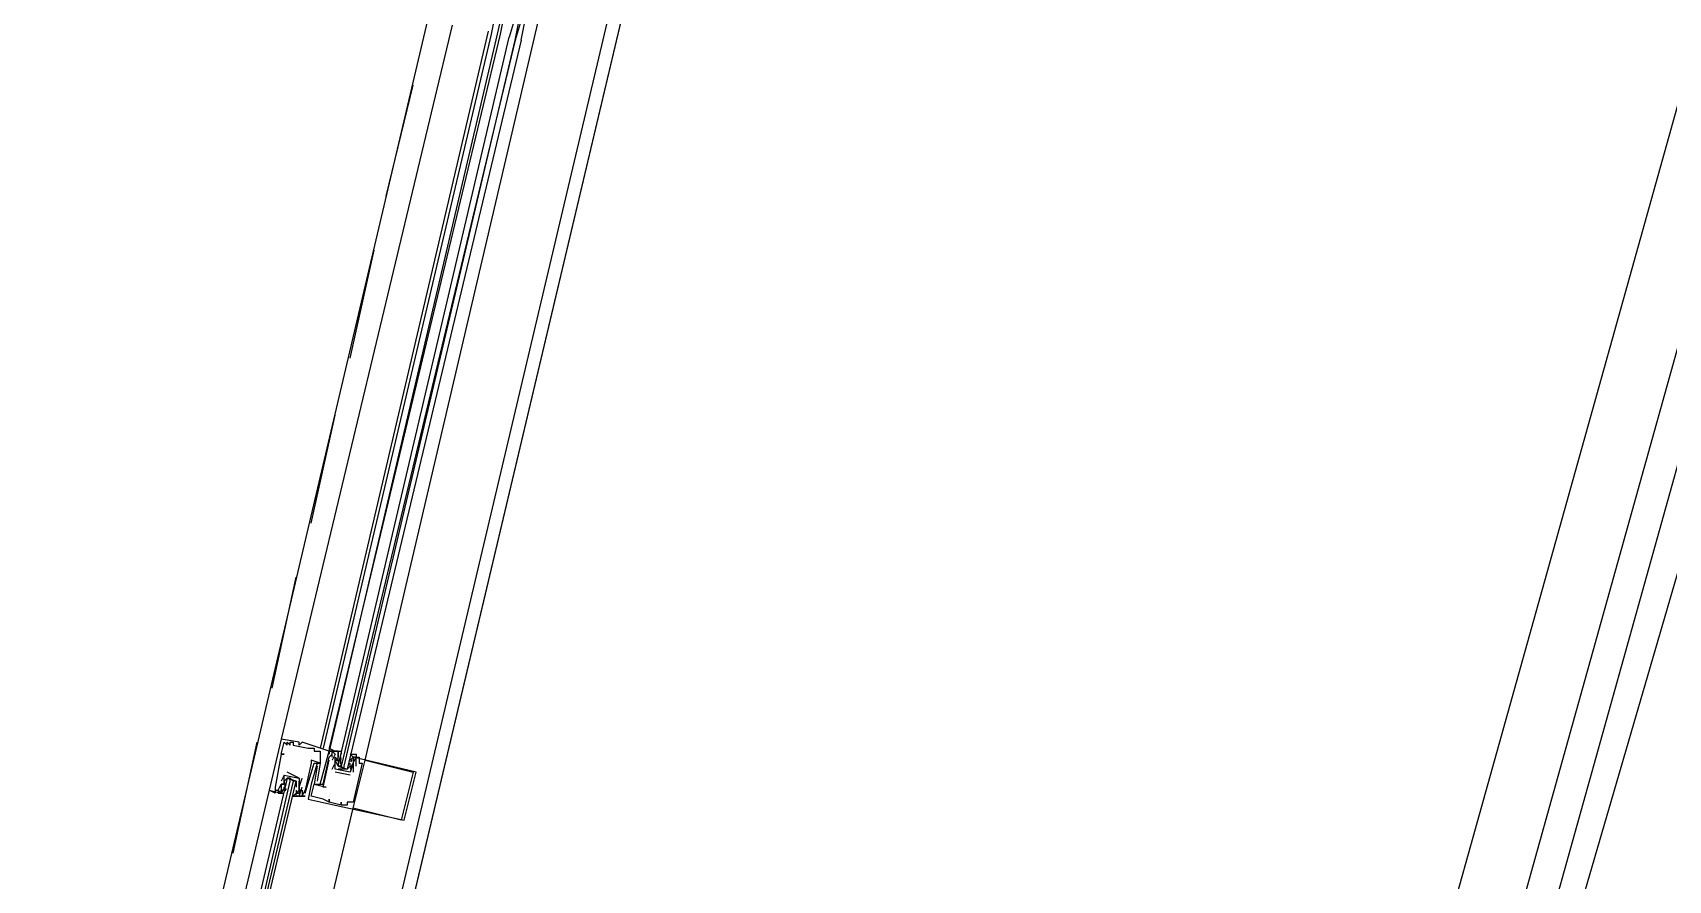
# Model space of a CAD drawing. Header units: feet. Extents: x -84 to 198, y -22 to 181.
# Drawn here: x 119 to 126.27, y 44.56 to 48.33 of the extents above; entities that cross this region are included whole.
import ezdxf

# ---------------------------------------------------------------- set-up
doc = ezdxf.new("R2010")
doc.units = ezdxf.units.FT
doc.layers.add('A-LINEA', color=7, linetype='CONTINUOUS')

msp = doc.modelspace()

# ---------------------------------------------------------------- linework, layer by layer
at = {"layer": 'A-LINEA'}
for p, q in [((122.0548, 31.6835), (129.9008, 59.776)), ((122.1691, 31.562), (130.0559, 59.8186)), ((122.1691, 31.562), (130.0559, 59.8186)), ((121.8188, 31.9189), (129.5777, 59.6941)), ((121.5643, 29.6064), (130.1983, 59.2834)), ((119.12, 41.4178), (120.8533, 48.7911)), ((121.2267, 48.2844), (121.32, 48.6844)), ((119.8667, 41.2311), (121.6133, 48.6178)), ((121.1067, 48.4978), (121.0667, 48.3244)), ((120.8667, 48.3644), (120.1067, 45.1911)), ((121.0267, 48.3378), (120.28, 45.1511)), ((121.0533, 48.3911), (121.04, 48.3244)), ((121.04, 48.3244), (120.2933, 45.1511)), ((121.0667, 48.3244), (120.32, 45.1378)), ((121.08, 48.3244), (120.32, 45.1511)), ((120.48, 45.0978), (121.2267, 48.2844)), ((120.5733, 47.6044), (120.6933, 48.0978)), ((120.4133, 46.8844), (120.52, 47.3644)), ((120.24, 46.1511), (120.3467, 46.6311)), ((120.0667, 45.4178), (120.1733, 45.9111)), ((119.8933, 44.6844), (120, 45.1778)), ((120.1067, 45.1911), (120.1067, 45.1911)), ((120.12, 45.1778), (120.12, 45.1778)), ((120.1333, 45.1778), (120.1333, 45.1778)), ((120.1333, 45.1644), (120.1333, 45.1644)), ((120.1467, 45.1778), (120.1467, 45.1778)), ((120.1467, 45.1644), (120.1467, 45.1644)), ((120.16, 45.1778), (120.16, 45.1778)), ((120.16, 45.1644), (120.16, 45.1644)), ((120.1867, 45.1778), (120.1867, 45.1778)), ((120.1867, 45.1644), (120.1867, 45.1644)), ((120.2, 45.1778), (120.2, 45.1778)), ((120.2267, 45.1511), (120.2267, 45.1511)), ((120.24, 45.1511), (120.24, 45.1511)), ((120.2533, 45.1511), (120.2533, 45.1511)), ((120.2533, 45.1378), (120.2533, 45.1378)), ((120.28, 45.1378), (120.28, 45.1378)), ((120.32, 45.1511), (120.32, 45.1378)), ((120.32, 45.1511), (120.32, 45.1378)), ((120.32, 45.1511), (120.32, 45.1378)), ((120.32, 45.1378), (120.32, 45.1378)), ((120.32, 45.1378), (120.32, 45.1378)), ((120.32, 45.1378), (120.32, 45.1378)), ((120.3333, 45.1378), (120.3333, 45.1378)), ((120.3333, 45.1378), (120.3333, 45.1378)), ((120.36, 45.1378), (120.36, 45.1378)), ((120.1067, 45.1244), (120.1067, 45.1244)), ((120.1067, 45.1244), (120.1067, 45.1244)), ((120.12, 45.1244), (120.12, 45.1244)), ((120.24, 45.0978), (120.24, 45.0978)), ((120.24, 45.0844), (120.24, 45.0844)), ((120.2533, 45.0844), (120.2533, 45.0844)), ((120.2667, 45.0844), (120.2667, 45.0844)), ((120.2667, 45.0711), (120.2667, 45.0711)), ((120.28, 45.0844), (120.28, 45.0844)), ((120.28, 45.0844), (120.28, 45.0844)), ((120.32, 45.1244), (120.32, 45.1244)), ((120.32, 45.1111), (120.32, 45.1111)), ((120.32, 45.1111), (120.32, 45.1111)), ((120.32, 45.0978), (120.32, 45.0978)), ((120.3333, 45.1244), (120.3333, 45.1244)), ((120.3333, 45.1244), (120.3333, 45.1244)), ((120.3333, 45.1111), (120.3333, 45.1111)), ((120.3333, 45.0978), (120.3333, 45.0978)), ((120.3333, 45.0578), (120.3467, 45.0844)), ((120.3467, 45.1244), (120.3467, 45.1244)), ((120.3467, 45.1111), (120.3467, 45.1111)), ((120.3467, 45.0978), (120.3467, 45.0978)), ((120.3467, 45.0978), (120.3467, 45.0978)), ((120.3467, 45.0844), (120.3467, 45.0844)), ((120.36, 45.1244), (120.36, 45.1244)), ((120.36, 45.1244), (120.36, 45.1111)), ((120.36, 45.1111), (120.36, 45.1111)), ((120.36, 45.0978), (120.36, 45.0978)), ((120.36, 45.0844), (120.36, 45.0844)), ((120.3725, 45.0822), (120.3719, 45.1026)), ((120.3732, 45.1013), (120.3722, 45.1132)), ((120.3732, 45.0747), (120.3722, 45.0865)), ((120.3726, 45.096), (120.3723, 45.1143)), ((120.3733, 45.1111), (120.3733, 45.1111)), ((120.3733, 45.0711), (120.3867, 45.0578)), ((120.4133, 45.0978), (120.4267, 45.1111)), ((120.4133, 45.0978), (120.4133, 45.0978)), ((120.4133, 45.0711), (120.4133, 45.0711)), ((120.4247, 45.0816), (120.415, 45.0636)), ((120.4218, 45.1), (120.4156, 45.0898)), ((120.4218, 45.0733), (120.4156, 45.0632)), ((120.4267, 45.1111), (120.4267, 45.1111)), ((120.4267, 45.0978), (120.4267, 45.0844)), ((120.4267, 45.0978), (120.4267, 45.0978)), ((120.4267, 45.0844), (120.4267, 45.0844)), ((120.4267, 45.0844), (120.4267, 45.0844)), ((120.4267, 45.0844), (120.4267, 45.0844)), ((120.4267, 45.0711), (120.4267, 45.0444)), ((120.4267, 45.0711), (120.4267, 45.0711)), ((120.4369, 45.107), (120.4285, 45.0908)), ((120.44, 45.1111), (120.44, 45.1111)), ((120.44, 45.0711), (120.44, 45.0711)), ((120.4533, 45.1111), (120.4533, 45.1111)), ((120.4533, 45.0844), (120.4533, 45.0844)), ((120.4667, 45.0844), (120.4667, 45.0844)), ((120.48, 45.0978), (120.48, 45.0978)), ((120.1067, 45.0044), (120.1067, 45.0044)), ((120.12, 45.0311), (120.12, 45.0311)), ((120.12, 45.0311), (120.12, 45.0311)), ((120.122, 44.9806), (120.1316, 44.9986)), ((120.1249, 44.9889), (120.1311, 44.9991)), ((120.1333, 45.0444), (120.1333, 45.0444)), ((120.1333, 45.0044), (120.1333, 45.0044)), ((120.1467, 45.0178), (120.16, 45.0044)), ((120.1867, 45.0178), (120.1867, 45.0178)), ((120.1867, 45.0178), (120.1867, 45.0178)), ((120.2, 45.0178), (120.2, 45.0178)), ((120.2667, 45.0044), (120.2667, 45.0044)), ((120.3333, 45.0578), (120.3333, 45.0578)), ((120.3467, 45.0578), (120.3467, 45.0578)), ((120.3467, 45.0578), (120.3467, 45.0578)), ((120.4133, 45.0311), (120.3467, 45.0444)), ((120.3467, 45.0444), (120.3467, 45.0444)), ((120.4, 45.0578), (120.36, 45.0578)), ((120.4133, 45.0444), (120.4133, 45.0444)), ((120.4133, 45.0444), (120.4133, 45.0444)), ((120.4133, 45.0311), (120.4133, 45.0311)), ((120.4267, 45.0444), (120.4267, 45.0444)), ((120.6933, 45.0444), (120.6933, 45.0444)), ((120.7067, 45.0444), (120.7067, 45.0444)), ((120.0533, 44.9644), (120.0533, 44.9644)), ((120.08, 44.9778), (120.08, 44.9778)), ((120.08, 44.9644), (120.08, 44.9644)), ((120.0933, 44.9644), (120.0933, 44.9644)), ((120.1067, 44.9911), (120.1067, 44.9911)), ((120.1067, 44.9911), (120.1067, 44.9911)), ((120.1067, 44.9778), (120.1067, 44.9778)), ((120.1067, 44.9644), (120.1067, 44.9644)), ((120.1067, 44.9511), (120.1067, 44.9511)), ((120.1097, 44.9552), (120.1182, 44.9715)), ((120.12, 44.9911), (120.12, 44.9911)), ((120.12, 44.9778), (120.12, 44.9778)), ((120.12, 44.9644), (120.12, 44.9778)), ((120.12, 44.9644), (120.12, 44.9644)), ((120.12, 44.9644), (120.12, 44.9644)), ((120.1249, 44.9622), (120.1311, 44.9724)), ((120.16, 44.9511), (120.16, 44.9511)), ((120.1733, 44.9911), (120.1733, 44.9911)), ((120.1733, 44.9644), (120.1733, 44.9511)), ((120.1733, 44.9644), (120.1733, 44.9644)), ((120.1733, 44.9511), (120.1733, 44.9511)), ((120.1733, 44.9378), (120.1733, 44.9378)), ((120.1735, 44.9609), (120.1745, 44.949)), ((120.1867, 44.9778), (120.1867, 44.9778)), ((120.1867, 44.9778), (120.1867, 44.9778)), ((120.1867, 44.9644), (120.1867, 44.9644)), ((120.1867, 44.9378), (120.1867, 44.9378)), ((120.1868, 44.9876), (120.1878, 44.9757)), ((120.1874, 44.9662), (120.1877, 44.9479)), ((120.1875, 44.98), (120.1881, 44.9596)), ((120.2, 44.9778), (120.2, 44.9778)), ((120.2, 44.9644), (120.2, 44.9644)), ((120.2, 44.9511), (120.2, 44.9511)), ((120.2, 44.9378), (120.2, 44.9378)), ((120.2, 44.9378), (120.2, 44.9378)), ((120.2133, 44.9644), (120.2133, 44.9644)), ((120.2133, 44.9644), (120.2133, 44.9644)), ((120.2133, 44.9511), (120.2133, 44.9511)), ((120.2133, 44.9378), (120.2133, 44.9378)), ((120.2267, 44.9244), (120.2267, 44.9244)), ((120.24, 44.9911), (120.24, 44.9911)), ((120.24, 44.9378), (120.24, 44.9378)), ((120.2533, 44.9911), (120.2533, 44.9911)), ((120.2533, 44.9911), (120.2533, 44.9911)), ((120.28, 44.9911), (120.28, 44.9911)), ((120.2933, 44.9911), (120.2933, 44.9911)), ((120.2933, 44.9778), (120.2933, 44.9778)), ((120.2933, 44.9244), (120.2933, 44.9244)), ((120.3067, 44.9778), (120.3067, 44.9778)), ((120.32, 44.9244), (120.32, 44.9244)), ((120.32, 44.9111), (120.32, 44.9111)), ((120.32, 44.9111), (120.32, 44.9111)), ((120.3467, 44.8978), (120.3467, 44.8978)), ((120.3733, 44.9111), (120.3733, 44.9111)), ((120.3733, 44.8978), (120.3733, 44.8978)), ((120.3733, 44.8978), (120.3733, 44.8978)), ((120.4, 44.9111), (120.4, 44.9111)), ((120.4, 44.8978), (120.4, 44.8978)), ((120.4267, 44.9111), (120.4267, 44.9111)), ((120.4267, 44.8844), (120.4267, 44.8844)), ((120.64, 44.8311), (120.64, 44.8311)), ((120.6533, 44.8311), (120.6533, 44.8311))]:
    msp.add_line(p, q, dxfattribs=at)
for points in [[(118.2, 75.6978), (115.0667, 62.4578), (114.5867, 60.4578), (117.1867, 59.8444), (117, 59.0311), (123.76, 57.4311), (119.2267, 38.2978), (126.2667, 36.6311)], [(117, 59.0311), (123.76, 57.4311), (119.84, 40.8844)], [(121.1733, 48.2978), (121.2, 48.4311), (121.1867, 48.4444), (121.1867, 48.4311), (121.1467, 48.2978), (121.1733, 48.4311), (121.1733, 48.4444), (121.16, 48.4444), (121.12, 48.3111)], [(121.1067, 48.3911), (121.1067, 48.3911), (121.0933, 48.3911), (121.08, 48.3244)], [(121.1733, 48.2978), (120.4, 45.0578), (120.3867, 45.0578), (120.3867, 45.0711), (121.1467, 48.2978), (120.3733, 45.0711), (120.36, 45.0711), (121.12, 48.3111)], [(120.1067, 45.1911), (120.0533, 44.9644), (120.1067, 44.9511), (120.1067, 44.9644)], [(120.28, 44.9911), (120.32, 45.1378), (120.2, 45.1778), (120.1867, 45.1644), (120.1867, 45.1778), (120.1067, 45.1911)], [(120.1067, 45.1244), (120.12, 45.1778), (120.1333, 45.1644), (120.1333, 45.1778), (120.1467, 45.1644), (120.1467, 45.1778), (120.16, 45.1778), (120.16, 45.1644), (120.2267, 45.1511), (120.24, 45.1511), (120.2533, 45.1511), (120.2533, 45.1378), (120.28, 45.1378), (120.28, 45.0844), (120.24, 45.0978), (120.24, 45.0844), (120.2133, 44.9644), (120.2133, 44.9644)], [(120.2667, 45.0711), (120.2533, 44.9911), (120.2933, 44.9911), (120.32, 45.1111), (120.3333, 45.1244), (120.3333, 45.1378), (120.32, 45.1378), (120.32, 45.1244), (120.32, 45.1378), (120.36, 45.1378), (120.36, 45.1244), (120.36, 45.1244)], [(120.32, 45.1511), (120.3467, 45.1378), (120.3467, 45.1378)], [(120.32, 45.1511), (120.3467, 45.1378), (120.3467, 45.1378)], [(120.32, 45.1511), (120.3467, 45.1378), (120.3467, 45.1378)], [(120.3333, 45.1111), (120.3333, 45.1244), (120.3333, 45.1378), (120.3467, 45.1244), (120.3333, 45.0978)], [(120.36, 45.0711), (120.3467, 45.0978), (120.36, 45.0978), (120.3467, 45.0978), (120.36, 45.0978), (120.36, 45.1244), (120.36, 45.1378), (120.3467, 45.1378), (120.3733, 45.1378), (120.3733, 45.1244)], [(120.1067, 45.1244), (120.12, 45.1244), (120.1067, 45.1244), (120.08, 44.9778), (120.08, 44.9644), (120.0933, 44.9644), (120.1067, 44.9911), (120.1067, 44.9911)], [(120.1733, 44.9378), (120.2133, 44.9378), (120.2, 44.9378), (120.2133, 44.9644), (120.2133, 44.9511), (120.2533, 45.0844), (120.28, 45.0844), (120.2667, 45.0044), (120.2667, 45.0044)], [(120.2667, 45.0844), (120.24, 44.9911), (120.2267, 44.9244), (120.3467, 44.8978), (120.6533, 44.8311), (120.7067, 45.0444), (120.4267, 45.1111), (120.4267, 45.1111)], [(120.44, 45.0711), (120.44, 45.1111), (120.4533, 45.1111), (120.4533, 45.0844), (120.4667, 45.0844), (120.4267, 44.9111), (120.4, 44.9111), (120.4, 44.8978), (120.3733, 44.8978), (120.3733, 44.9111), (120.3733, 44.8978), (120.32, 44.9111), (120.32, 44.9244), (120.32, 44.9111), (120.2933, 44.9244), (120.24, 44.9378), (120.2533, 44.9911), (120.3067, 44.9778), (120.2933, 44.9778), (120.32, 45.0978)], [(120.4267, 45.0844), (120.4133, 45.0444), (120.3467, 45.0578), (120.3467, 45.0978), (120.3467, 45.1111), (120.36, 45.0978), (120.36, 45.1111)], [(120.36, 45.0978), (120.36, 45.0844), (120.36, 45.0711), (120.4, 45.0578), (120.4133, 45.0711), (120.4133, 45.0844)], [(120.4267, 45.1111), (120.4133, 45.1244), (120.4267, 45.1244), (120.44, 45.1244), (120.44, 45.1111), (120.4267, 45.1111), (120.4267, 45.0978), (120.4267, 45.0844), (120.4267, 45.0711), (120.4133, 45.0578)], [(120.6933, 45.0444), (120.64, 44.8311), (120.4267, 44.8844), (120.48, 45.0978), (120.6933, 45.0444)], [(119.7333, 43.1511), (120.1733, 45.0044), (120.16, 45.0044), (119.72, 43.1511), (120.1467, 45.0044), (120.1467, 45.0178), (120.1333, 45.0178), (119.6933, 43.1511)], [(120.1733, 45.0044), (120.1333, 45.0178), (120.12, 45.0044), (120.12, 44.9911), (120.1067, 44.9911), (120.1067, 44.9644), (120.1067, 44.9511), (120.0933, 44.9644), (120.0933, 44.9511), (120.12, 44.9511)], [(120.12, 45.0311), (120.12, 45.0311), (120.1067, 45.0044)], [(120.1067, 44.9778), (120.1067, 44.9911), (120.12, 44.9911), (120.12, 45.0311), (120.1867, 45.0178), (120.1867, 44.9778), (120.1867, 44.9644)], [(120.12, 44.9911), (120.12, 45.0044), (120.1333, 45.0178), (120.1733, 45.0044), (120.1733, 44.9911), (120.1733, 44.9778)], [(120.1867, 45.0178), (120.1867, 45.0178), (120.1333, 45.0444)], [(120.1733, 44.9511), (120.16, 44.9378), (120.1867, 44.9378), (120.1733, 44.9378), (120.1733, 44.9511), (120.1867, 44.9511), (120.1733, 44.9511), (120.1867, 44.9644), (120.1867, 44.9778), (120.1867, 45.0044)], [(120.1867, 44.9778), (120.1867, 44.9778), (120.2, 45.0178)], [(120.08, 44.9644), (120.08, 44.9511), (120.0533, 44.9644), (119.6267, 43.1644)], [(120.08, 44.9644), (120.08, 44.9511), (120.0533, 44.9644)], [(120.08, 44.9644), (120.08, 44.9511), (120.0533, 44.9644)], [(120.2, 44.9644), (120.2, 44.9511), (120.2, 44.9378), (120.1867, 44.9378), (120.2, 44.9778)], [(119.5867, 41.2978), (120, 43.0844), (120.4267, 44.8844)]]:
    msp.add_lwpolyline(points, dxfattribs=at)

doc.saveas('drawing.dxf')
